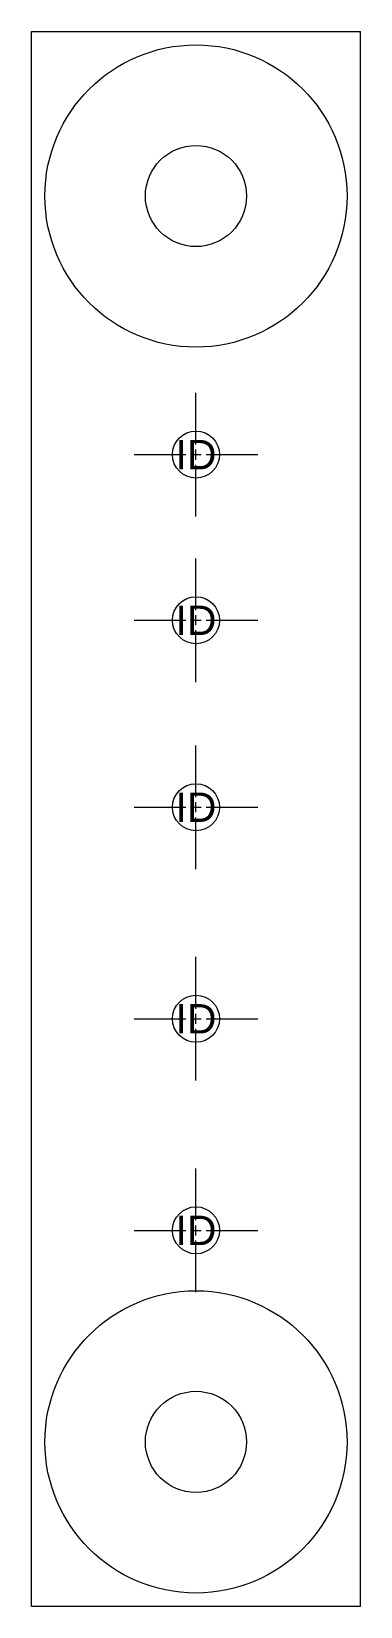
# Model space of a CAD drawing. Header units: inches. Extents: x 345.3 to 348.8, y 216.4 to 233.2.
import ezdxf
from ezdxf.enums import TextEntityAlignment as Align

# ---------------------------------------------------------------- set-up
doc = ezdxf.new("R2010")
doc.units = ezdxf.units.IN
doc.header["$MEASUREMENT"] = 0
doc.linetypes.add('CENTER2', pattern=[1.125, 0.75, -0.125, 0.125, -0.125])
doc.layers.get('0').update_dxf_attribs({"color": 1})
doc.styles.add('Dimtext', font='Arial.ttf', dxfattribs={"height": 0.3125})

msp = doc.modelspace()

# ---------------------------------------------------------------- linework, layer by layer
for p, q in [((345.288, 216.418), (345.288, 233.168)), ((345.288, 233.168), (348.788, 233.168)), ((348.788, 216.418), (348.788, 233.168)), ((348.788, 216.418), (345.288, 216.418))]:
    msp.add_line(p, q)
at = {"color": 0, "linetype": 'CENTER2', "transparency": 16777216}
for p, q in [((347.038, 228.775), (347.038, 229.325)), ((346.381, 228.668), (346.931, 228.668)), ((347.146, 228.668), (347.696, 228.668)), ((347.038, 228.01), (347.038, 228.56)), ((347.038, 227.014), (347.038, 227.564)), ((346.381, 226.906), (346.931, 226.906)), ((347.038, 226.249), (347.038, 226.799)), ((347.146, 226.906), (347.696, 226.906)), ((347.038, 225.025), (347.038, 225.575)), ((346.381, 224.918), (346.931, 224.918)), ((347.038, 224.26), (347.038, 224.81)), ((347.146, 224.918), (347.696, 224.918)), ((347.038, 222.775), (347.038, 223.325)), ((346.381, 222.668), (346.931, 222.668)), ((347.146, 222.668), (347.696, 222.668)), ((347.038, 222.01), (347.038, 222.56)), ((347.038, 220.525), (347.038, 221.075)), ((346.381, 220.418), (346.931, 220.418)), ((347.038, 219.76), (347.038, 220.31)), ((347.146, 220.418), (347.696, 220.418))]:
    msp.add_line(p, q, dxfattribs=at)
at = {"color": 0, "linetype": 'Continuous', "transparency": 16777216}
for p, q in [((346.984, 228.668), (347.092, 228.668)), ((347.038, 228.614), (347.038, 228.721)), ((346.984, 226.906), (347.092, 226.906)), ((347.038, 226.853), (347.038, 226.96)), ((347.038, 224.864), (347.038, 224.971)), ((346.984, 224.918), (347.092, 224.918)), ((346.984, 222.668), (347.092, 222.668)), ((347.038, 222.614), (347.038, 222.721)), ((347.038, 220.364), (347.038, 220.471)), ((346.984, 220.418), (347.092, 220.418))]:
    msp.add_line(p, q, dxfattribs=at)
for centre, radius in [((347.038, 231.418), 1.607), ((347.038, 231.418), 0.538), ((347.038, 228.668), 0.25), ((347.038, 226.906), 0.25), ((347.038, 224.918), 0.25), ((347.038, 222.668), 0.25), ((347.038, 220.418), 0.25), ((347.038, 218.168), 1.607), ((347.038, 218.168), 0.538)]:
    msp.add_circle(centre, radius)

# ---------------------------------------------------------------- texts
at = {"style": 'Dimtext'}
for p in [(347.038, 228.668), (347.038, 226.906), (347.038, 224.918), (347.038, 222.668), (347.038, 220.418)]:
    msp.add_attdef('ID', text='001001', height=0.3125, dxfattribs=at).set_placement(p, align=Align.MIDDLE_CENTER)

doc.saveas('drawing.dxf')
